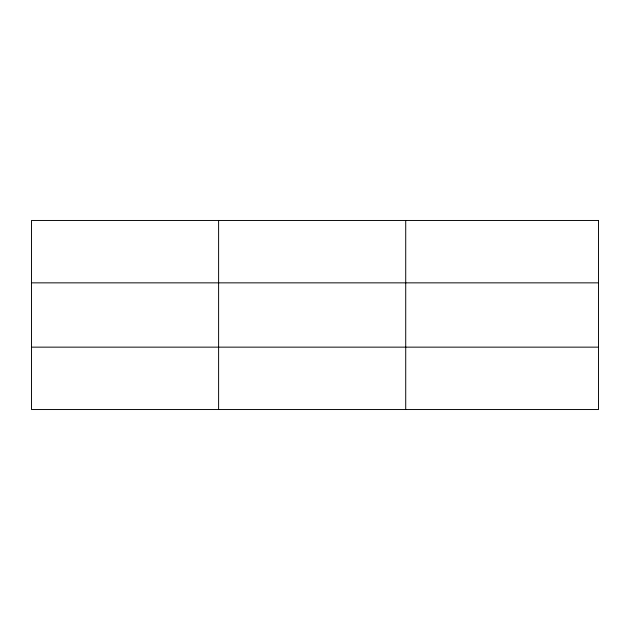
<?xml version="1.0" encoding="UTF-8"?>
<svg xmlns="http://www.w3.org/2000/svg" width="630" height="630" viewBox="0 0 630 630"><rect width="100%" height="100%" fill="white"/><g stroke="black" fill="none" stroke-linecap="round" stroke-linejoin="round"><path stroke-width="0.94" d="M218.61 220.461L218.61 409.539M405.72 220.461L405.72 409.539M31.5 282.854L598.5 282.854M31.5 347.146L598.5 347.146M598.5 220.461L598.5 409.539L31.5 409.539L31.5 220.461L598.5 220.461"/></g></svg>
